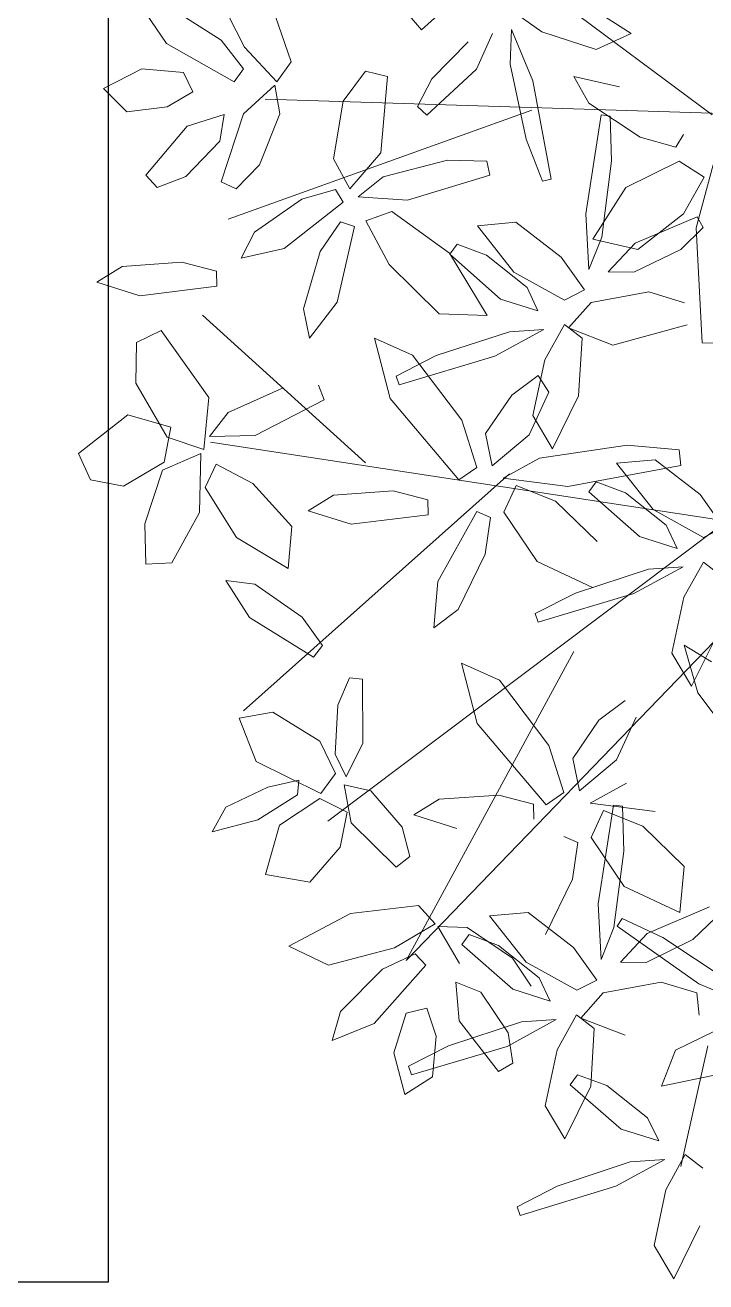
# Model space of a CAD drawing. Header units: inches. Extents: x 17146 to 31738, y -8920 to -2452.
# Drawn here: x 21749.5 to 21776.9, y -6514.5 to -6463.9 of the extents above; entities that cross this region are included whole.
import ezdxf

# ---------------------------------------------------------------- set-up
doc = ezdxf.new("R2010")
doc.units = ezdxf.units.IN
doc.header["$LTSCALE"] = 25
doc.header["$MEASUREMENT"] = 0
doc.layers.add('plants', color=105, linetype='Continuous', lineweight=18)
doc.layers.add('Stairs', color=134, linetype='Continuous', lineweight=25)

# ---------------------------------------------------------------- blocks, each defined once
blk = doc.blocks.new('Planta(planta)002')
at = {"color": 60}
for p, q in [((-0.8142, 0.2532), (-0.8047, 0.222)), ((-0.7664, 0.2394), (-0.8142, 0.2532)), ((-0.8047, 0.222), (-0.7631, 0.1977)), ((-0.7301, 0.1898), (-0.7285, 0.2086)), ((-0.7631, 0.1977), (-0.7301, 0.1898)), ((-0.7447, 0.1798), (-0.7893, 0.1645)), ((-0.7659, 0.1596), (-0.7447, 0.1798)), ((-0.7893, 0.1645), (-0.8617, 0.1213)), ((-0.8224, 0.1278), (-0.7659, 0.1596)), ((-0.7366, 0.1656), (-0.7506, 0.1355)), ((-0.7283, 0.1455), (-0.7366, 0.1656)), ((-0.6605, 0.1657), (-0.7007, 0.1364)), ((-0.7314, 0.1017), (-0.7283, 0.1455)), ((-0.6703, 0.1247), (-0.6255, 0.1427)), ((-0.6001, 0.1462), (-0.6154, 0.1016)), ((-0.858, 0.1145), (-0.8224, 0.1278)), ((-0.7506, 0.1355), (-0.7517, 0.0784)), ((-0.7007, 0.1364), (-0.6703, 0.1247)), ((-0.8617, 0.1213), (-0.858, 0.1145)), ((-0.6348, 0.1196), (-0.6224, 0.1054)), ((-0.6068, 0.0529), (-0.5972, 0.1171)), ((-0.7886, 0.1057), (-0.779, 0.0746)), ((-0.7407, 0.0922), (-0.7886, 0.1057)), ((-0.7412, 0.0772), (-0.7314, 0.1017)), ((-0.6224, 0.1054), (-0.6358, 0.077)), ((-0.6154, 0.1016), (-0.6257, 0.018)), ((-0.7027, 0.0616), (-0.7407, 0.0922)), ((-0.779, 0.0746), (-0.7372, 0.0505)), ((-0.7517, 0.0784), (-0.7412, 0.0772)), ((-0.7039, 0.0472), (-0.6894, 0.0847)), ((-0.6358, 0.077), (-0.6753, 0.047)), ((-0.5649, 0.0746), (-0.5912, 0.0728)), ((-0.5912, 0.0728), (-0.6319, 0.0566)), ((-0.6133, 0.0409), (-0.5614, 0.0647)), ((-0.7042, 0.0428), (-0.7027, 0.0616)), ((-0.6319, 0.0566), (-0.6464, 0.0403)), ((-0.7372, 0.0505), (-0.7042, 0.0428)), ((-0.6753, 0.047), (-0.7039, 0.0472)), ((-0.6181, 0.0167), (-0.6068, 0.0529)), ((-0.597, -0.0002), (-0.5818, 0.0493)), ((-0.5818, 0.0493), (-0.5505, 0.0261)), ((-0.7187, 0.0327), (-0.7633, 0.0172)), ((-0.7398, 0.0124), (-0.7187, 0.0327)), ((-0.6711, 0.0357), (-0.6887, 0.0289)), ((-0.6638, 0.0026), (-0.6711, 0.0357)), ((-0.6464, 0.0403), (-0.6133, 0.0409)), ((-0.7838, 0.0261), (-0.7704, 0.0303)), ((-0.7744, -0.0272), (-0.7838, 0.0261)), ((-0.7704, 0.0303), (-0.7543, 0.0102)), ((-0.6887, 0.0289), (-0.7, -0.0186)), ((-0.6557, 0.0269), (-0.6226, -0.0067)), ((-0.6284, 0.0165), (-0.6557, 0.0269)), ((-0.5505, 0.0261), (-0.5488, -0.0228)), ((-0.7633, 0.0172), (-0.8354, -0.0264)), ((-0.7962, -0.0197), (-0.7398, 0.0124)), ((-0.7106, 0.0185), (-0.7244, -0.0117)), ((-0.7022, -0.0016), (-0.7106, 0.0185)), ((-0.5751, -0.0205), (-0.6284, 0.0165)), ((-0.6257, 0.018), (-0.6181, 0.0167)), ((-0.7543, 0.0102), (-0.7442, -0.0299)), ((-0.6677, -0.0456), (-0.6638, 0.0026)), ((-0.4342, -0.064), (-0.4479, 0.0075)), ((-0.7121, -0.0019), (-0.7052, -0.0294)), ((-0.705, -0.0453), (-0.7022, -0.0016)), ((-0.6226, -0.0067), (-0.5522, -0.053)), ((-0.585, -0.0488), (-0.597, -0.0002)), ((-0.8514, -0.0195), (-0.8245, -0.0122)), ((-0.8315, -0.05), (-0.8514, -0.0195)), ((-0.8317, -0.0332), (-0.7962, -0.0197)), ((-0.8245, -0.0122), (-0.7972, -0.0329)), ((-0.7244, -0.0117), (-0.7252, -0.0688)), ((-0.7, -0.0186), (-0.6916, -0.0677)), ((-0.5477, -0.0468), (-0.5751, -0.0205)), ((-0.8354, -0.0264), (-0.8317, -0.0332)), ((-0.7522, -0.0513), (-0.7744, -0.0272)), ((-0.7442, -0.0299), (-0.7522, -0.0513)), ((-0.7052, -0.0294), (-0.7117, -0.0752)), ((-0.6217, -0.0367), (-0.6716, -0.0223)), ((-0.5642, -0.0687), (-0.5326, -0.0234)), ((-0.5488, -0.0228), (-0.5612, -0.0562)), ((-0.7972, -0.0329), (-0.7848, -0.0547)), ((-0.5958, -0.0542), (-0.6217, -0.0367)), ((-0.7997, -0.0648), (-0.8315, -0.05)), ((-0.7147, -0.0699), (-0.705, -0.0453)), ((-0.6916, -0.0677), (-0.6677, -0.0456)), ((-0.5612, -0.0562), (-0.585, -0.0488)), ((-0.5522, -0.053), (-0.5477, -0.0468)), ((-0.7848, -0.0547), (-0.7997, -0.0648)), ((-0.7275, -0.094), (-0.7384, -0.0597)), ((-0.5998, -0.0662), (-0.5958, -0.0542)), ((-0.531, -0.0573), (-0.5642, -0.0687)), ((-0.7252, -0.0688), (-0.7147, -0.0699)), ((-0.4121, -0.0996), (-0.4342, -0.064)), ((-0.4335, -0.0716), (-0.4239, -0.1027)), ((-0.3856, -0.0852), (-0.4335, -0.0716)), ((-0.4071, -0.073), (-0.4121, -0.0996)), ((-0.8589, -0.0955), (-0.8242, -0.0789)), ((-0.8242, -0.0789), (-0.7586, -0.0795)), ((-0.7586, -0.0795), (-0.7574, -0.0927)), ((-0.7117, -0.0752), (-0.7275, -0.094)), ((-0.5222, -0.0769), (-0.5625, -0.0825)), ((-0.5625, -0.0825), (-0.546, -0.105)), ((-0.4843, -0.0888), (-0.5222, -0.0769)), ((-0.7574, -0.0927), (-0.7856, -0.1043)), ((-0.6059, -0.0949), (-0.5968, -0.1036)), ((-0.5901, -0.0953), (-0.5724, -0.0912)), ((-0.5784, -0.1845), (-0.5901, -0.0953)), ((-0.5724, -0.0912), (-0.5513, -0.1273)), ((-0.8359, -0.1067), (-0.8589, -0.0955)), ((-0.7856, -0.1043), (-0.8359, -0.1067)), ((-0.7656, -0.1091), (-0.7274, -0.0972)), ((-0.7274, -0.0972), (-0.7253, -0.1181)), ((-0.5968, -0.1036), (-0.6108, -0.1305)), ((-0.546, -0.105), (-0.5072, -0.1103)), ((-0.5072, -0.1103), (-0.4799, -0.105)), ((-0.4239, -0.1027), (-0.3821, -0.1269)), ((-0.8137, -0.1403), (-0.7656, -0.1091)), ((-0.3491, -0.1345), (-0.3475, -0.1157)), ((-0.7253, -0.1181), (-0.769, -0.1561)), ((-0.5513, -0.1273), (-0.5385, -0.1951)), ((-0.3821, -0.1269), (-0.3491, -0.1345)), ((-0.6714, -0.1724), (-0.6555, -0.1377)), ((-0.6108, -0.1305), (-0.6472, -0.1653)), ((-0.8244, -0.1761), (-0.8137, -0.1403)), ((-0.3636, -0.1446), (-0.4082, -0.1602)), ((-0.3847, -0.1649), (-0.3636, -0.1446)), ((-0.3336, -0.1484), (-0.3448, -0.1959)), ((-0.316, -0.1416), (-0.3336, -0.1484)), ((-0.3087, -0.1748), (-0.316, -0.1416)), ((-0.769, -0.1561), (-0.8244, -0.1761)), ((-0.7141, -0.1538), (-0.6996, -0.1512)), ((-0.7118, -0.2069), (-0.7141, -0.1538)), ((-0.6996, -0.1512), (-0.6857, -0.1726)), ((-0.3555, -0.1588), (-0.3692, -0.189)), ((-0.347, -0.1789), (-0.3555, -0.1588)), ((-0.6472, -0.1653), (-0.6714, -0.1724)), ((-0.4082, -0.1602), (-0.4803, -0.2037)), ((-0.4411, -0.197), (-0.3847, -0.1649)), ((-0.6857, -0.1726), (-0.6808, -0.2129)), ((-0.3499, -0.2227), (-0.347, -0.1789)), ((-0.3125, -0.2229), (-0.3087, -0.1748)), ((-0.5494, -0.2284), (-0.5784, -0.1845)), ((-0.4429, -0.239), (-0.4278, -0.1895)), ((-0.3692, -0.189), (-0.37, -0.2461)), ((-0.7926, -0.2314), (-0.7724, -0.1993)), ((-0.7724, -0.1993), (-0.7332, -0.2002)), ((-0.7332, -0.2002), (-0.7073, -0.2155)), ((-0.5385, -0.1951), (-0.5494, -0.2284)), ((-0.4766, -0.2105), (-0.4411, -0.197)), ((-0.3448, -0.1959), (-0.3365, -0.245)), ((-0.6921, -0.2329), (-0.7118, -0.2069)), ((-0.4803, -0.2037), (-0.4766, -0.2105)), ((-0.3786, -0.2622), (-0.3014, -0.2034)), ((-0.3014, -0.2034), (-0.2927, -0.2134)), ((-0.7073, -0.2155), (-0.7145, -0.2404)), ((-0.6808, -0.2129), (-0.6921, -0.2329)), ((-0.3965, -0.2127), (-0.3947, -0.2616)), ((-0.3596, -0.2472), (-0.3499, -0.2227)), ((-0.2927, -0.2134), (-0.3193, -0.2486)), ((-0.7539, -0.2504), (-0.7926, -0.2314)), ((-0.3365, -0.245), (-0.3125, -0.2229)), ((-0.7145, -0.2404), (-0.7539, -0.2504)), ((-0.7273, -0.3012), (-0.7107, -0.2426)), ((-0.7107, -0.2426), (-0.6898, -0.2449)), ((-0.6857, -0.2362), (-0.6552, -0.2449)), ((-0.6779, -0.2559), (-0.6857, -0.2362)), ((-0.431, -0.2876), (-0.4429, -0.239)), ((-0.6898, -0.2449), (-0.6785, -0.273)), ((-0.6552, -0.2449), (-0.6154, -0.2814)), ((-0.3193, -0.2486), (-0.377, -0.2961)), ((-0.37, -0.2461), (-0.3596, -0.2472)), ((-0.7248, -0.2565), (-0.7628, -0.2671)), ((-0.7368, -0.2794), (-0.7147, -0.2638)), ((-0.7147, -0.2638), (-0.7248, -0.2565)), ((-0.6458, -0.2821), (-0.6779, -0.2559)), ((-0.5176, -0.2611), (-0.543, -0.2659)), ((-0.4677, -0.2755), (-0.5176, -0.2611)), ((-0.4101, -0.3075), (-0.3786, -0.2622)), ((-0.3947, -0.2616), (-0.4072, -0.295)), ((-0.7628, -0.2671), (-0.7962, -0.2889)), ((-0.6785, -0.273), (-0.6869, -0.3186)), ((-0.543, -0.2659), (-0.5116, -0.2896)), ((-0.4418, -0.293), (-0.4677, -0.2755)), ((-0.773, -0.2942), (-0.7368, -0.2794)), ((-0.6221, -0.2903), (-0.6458, -0.2821)), ((-0.6154, -0.2814), (-0.6221, -0.2903)), ((-0.7962, -0.2889), (-0.773, -0.2942)), ((-0.5116, -0.2896), (-0.4458, -0.305)), ((-0.4458, -0.305), (-0.4418, -0.293)), ((-0.4072, -0.295), (-0.431, -0.2876)), ((-0.377, -0.2961), (-0.4101, -0.3075)), ((-0.3638, -0.2932), (-0.3541, -0.3244)), ((-0.3159, -0.3068), (-0.3638, -0.2932)), ((-0.7099, -0.3364), (-0.7273, -0.3012)), ((-0.3682, -0.3157), (-0.4085, -0.3213)), ((-0.3303, -0.3276), (-0.3682, -0.3157)), ((-0.6869, -0.3186), (-0.7099, -0.3364)), ((-0.6409, -0.3869), (-0.6296, -0.3245)), ((-0.6296, -0.3245), (-0.6171, -0.3255)), ((-0.6171, -0.3255), (-0.6109, -0.3543)), ((-0.4085, -0.3213), (-0.392, -0.3437)), ((-0.3541, -0.3244), (-0.3123, -0.3485)), ((-0.3259, -0.3438), (-0.3303, -0.3276)), ((-0.525, -0.3762), (-0.4754, -0.3334)), ((-0.4754, -0.3334), (-0.4663, -0.3421)), ((-0.4361, -0.3341), (-0.4184, -0.33)), ((-0.4244, -0.4232), (-0.4361, -0.3341)), ((-0.4184, -0.33), (-0.3973, -0.3661)), ((-0.4663, -0.3421), (-0.4803, -0.369)), ((-0.392, -0.3437), (-0.3532, -0.3491)), ((-0.3532, -0.3491), (-0.3259, -0.3438)), ((-0.6109, -0.3543), (-0.617, -0.4026)), ((-0.4803, -0.369), (-0.5167, -0.4039)), ((-0.3973, -0.3661), (-0.3845, -0.4339)), ((-0.2939, -0.3663), (-0.3384, -0.3818)), ((-0.315, -0.3865), (-0.2939, -0.3663)), ((-0.5409, -0.4109), (-0.525, -0.3762)), ((-0.3384, -0.3818), (-0.4105, -0.4254)), ((-0.2857, -0.3805), (-0.2995, -0.4106))]:
    blk.add_line(p, q, dxfattribs=at)
at = {"color": 44}
for p, q in [((-0.6493, 0.1425), (-0.74, 0.1938)), ((-0.7667, -0.0945), (-0.1951, -0.0769)), ((-0.4785, -0.1649), (-0.7667, -0.0945)), ((-0.3237, -0.1457), (-0.724, -0.2226)), ((-0.3118, -0.1458), (-0.5532, -0.5108)), ((0.0972, -0.1949), (-0.3077, -0.671)), ((-0.4038, -0.3058), (-0.7027, -0.3379)), ((-0.0644, -0.3828), (-0.0995, -0.7478)), ((-0.4785, -0.4021), (-0.4785, -0.5877)), ((-0.1635, -0.498), (-0.4038, -0.6261))]:
    blk.add_line(p, q, dxfattribs=at)
at = {"color": 62}
for p, q in [((-0.2127, -0.2598), (-0.2039, -0.2498)), ((-0.1441, -0.3285), (-0.2127, -0.2598)), ((-0.2646, -0.3142), (-0.2099, -0.2793)), ((-0.1976, -0.2936), (-0.2109, -0.322)), ((-0.2778, -0.3374), (-0.3159, -0.3068)), ((-0.279, -0.3518), (-0.2646, -0.3142)), ((-0.2109, -0.322), (-0.2504, -0.352)), ((-0.1663, -0.3261), (-0.2071, -0.3424)), ((-0.14, -0.3244), (-0.1663, -0.3261)), ((-0.1365, -0.3343), (-0.14, -0.3244)), ((-0.2793, -0.3562), (-0.2778, -0.3374)), ((-0.1884, -0.3581), (-0.1365, -0.3343)), ((-0.3123, -0.3485), (-0.2793, -0.3562)), ((-0.2071, -0.3424), (-0.2215, -0.3586)), ((-0.1908, -0.3528), (-0.1426, -0.3446)), ((-0.2504, -0.352), (-0.279, -0.3518)), ((-0.2215, -0.3586), (-0.1884, -0.3581)), ((-0.2097, -0.3869), (-0.1908, -0.3528)), ((-0.2639, -0.37), (-0.2751, -0.4176)), ((-0.2462, -0.3633), (-0.2639, -0.37)), ((-0.239, -0.3964), (-0.2462, -0.3633)), ((-0.2773, -0.4005), (-0.2857, -0.3805)), ((-0.2308, -0.3721), (-0.1977, -0.4056)), ((-0.2035, -0.3824), (-0.2308, -0.3721)), ((-0.112, -0.3771), (-0.1586, -0.3954)), ((-0.6312, -0.4227), (-0.6409, -0.3869)), ((-0.5982, -0.4405), (-0.5884, -0.3904)), ((-0.5884, -0.3904), (-0.5599, -0.4121)), ((-0.3713, -0.4187), (-0.315, -0.3865)), ((-0.1586, -0.3954), (-0.2097, -0.3869)), ((-0.1502, -0.4195), (-0.2035, -0.3824)), ((-0.617, -0.4026), (-0.6312, -0.4227)), ((-0.2801, -0.4443), (-0.2773, -0.4005)), ((-0.2428, -0.4445), (-0.239, -0.3964)), ((-0.5599, -0.4121), (-0.5552, -0.4608)), ((-0.5167, -0.4039), (-0.5409, -0.4109)), ((-0.3174, -0.4097), (-0.3435, -0.4404)), ((-0.2997, -0.4685), (-0.3174, -0.4097)), ((-0.2995, -0.4106), (-0.3003, -0.4677)), ((-0.1977, -0.4056), (-0.1273, -0.452)), ((-0.3954, -0.4672), (-0.4244, -0.4232)), ((-0.4068, -0.4321), (-0.3713, -0.4187)), ((-0.2751, -0.4176), (-0.2667, -0.4666)), ((-0.1228, -0.4457), (-0.1502, -0.4195)), ((-0.1191, -0.415), (-0.1268, -0.4664)), ((-0.4105, -0.4254), (-0.4068, -0.4321)), ((-0.3845, -0.4339), (-0.3954, -0.4672)), ((-0.5847, -0.4885), (-0.5982, -0.4405)), ((-0.3435, -0.4404), (-0.3409, -0.4998)), ((-0.2898, -0.4688), (-0.2801, -0.4443)), ((-0.2667, -0.4666), (-0.2428, -0.4445)), ((-0.1957, -0.4469), (-0.202, -0.4513)), ((-0.202, -0.4513), (-0.1849, -0.4852)), ((-0.1447, -0.514), (-0.1957, -0.4469)), ((-0.1273, -0.452), (-0.1228, -0.4457)), ((-0.6662, -0.482), (-0.6507, -0.4666)), ((-0.6507, -0.4666), (-0.6036, -0.4778)), ((-0.5552, -0.4608), (-0.5638, -0.4947)), ((-0.5238, -0.4866), (-0.4624, -0.4636)), ((-0.4624, -0.4636), (-0.4565, -0.4755)), ((-0.1268, -0.4664), (-0.1187, -0.4909)), ((-0.3063, -0.5283), (-0.2997, -0.4685)), ((-0.3003, -0.4677), (-0.2898, -0.4688)), ((-0.6417, -0.5056), (-0.6662, -0.482)), ((-0.6036, -0.4778), (-0.566, -0.5104)), ((-0.5503, -0.5145), (-0.5238, -0.4866)), ((-0.2904, -0.5248), (-0.2279, -0.4875)), ((-0.2279, -0.4875), (-0.221, -0.4972)), ((-0.1849, -0.4852), (-0.147, -0.5378)), ((-0.5638, -0.4947), (-0.5847, -0.4885)), ((-0.4787, -0.4964), (-0.5248, -0.5167)), ((-0.221, -0.4972), (-0.2428, -0.5225)), ((-0.5982, -0.5249), (-0.6417, -0.5056)), ((-0.4321, -0.5079), (-0.3941, -0.5109)), ((-0.4172, -0.5282), (-0.4321, -0.5079)), ((-0.3409, -0.4998), (-0.327, -0.5392)), ((-0.566, -0.5104), (-0.5982, -0.5249)), ((-0.5748, -0.5406), (-0.5619, -0.5108)), ((-0.5619, -0.5108), (-0.5264, -0.5372)), ((-0.5248, -0.5167), (-0.5503, -0.5145)), ((-0.3941, -0.5109), (-0.3369, -0.5429)), ((-0.1246, -0.5567), (-0.1447, -0.514)), ((-0.6302, -0.5403), (-0.5921, -0.5284)), ((-0.5921, -0.5284), (-0.5665, -0.5441)), ((-0.372, -0.5504), (-0.4172, -0.5282)), ((-0.327, -0.5392), (-0.3063, -0.5283)), ((-0.3162, -0.5577), (-0.2904, -0.5248)), ((-0.2428, -0.5225), (-0.2895, -0.5533)), ((-0.6449, -0.5645), (-0.6302, -0.5403)), ((-0.5587, -0.591), (-0.5748, -0.5406)), ((-0.5264, -0.5372), (-0.5114, -0.6049)), ((-0.147, -0.5378), (-0.1246, -0.5567)), ((-0.5665, -0.5441), (-0.5831, -0.5779)), ((-0.3419, -0.5544), (-0.372, -0.5504)), ((-0.3369, -0.5429), (-0.3419, -0.5544)), ((-0.2895, -0.5533), (-0.3162, -0.5577)), ((-0.1693, -0.5558), (-0.2261, -0.561)), ((-0.6353, -0.587), (-0.6449, -0.5645)), ((-0.5831, -0.5779), (-0.6353, -0.587)), ((-0.4208, -0.5959), (-0.3905, -0.5745)), ((-0.5328, -0.6135), (-0.5587, -0.591)), ((-0.5018, -0.638), (-0.4521, -0.5952)), ((-0.443, -0.6039), (-0.4571, -0.6308)), ((-0.4521, -0.5952), (-0.443, -0.6039)), ((-0.3971, -0.6024), (-0.4208, -0.5959)), ((-0.5114, -0.6049), (-0.5328, -0.6135)), ((-0.4571, -0.6308), (-0.4934, -0.6656)), ((-0.5176, -0.6727), (-0.5018, -0.638)), ((-0.4934, -0.6656), (-0.5176, -0.6727)), ((-0.4241, -0.6885), (-0.4011, -0.677)), ((-0.4229, -0.7025), (-0.4241, -0.6885)), ((-0.3927, -0.7782), (-0.3941, -0.7504))]:
    blk.add_line(p, q, dxfattribs=at)
at = {"color": 64}
for p, q in [((-0.0951, -0.3538), (-0.1441, -0.3285)), ((-0.1426, -0.3446), (-0.1078, -0.3525)), ((-0.1078, -0.3525), (-0.112, -0.3771)), ((-0.1052, -0.3871), (-0.1191, -0.415)), ((-0.0928, -0.3894), (-0.1052, -0.3871)), ((-0.1187, -0.4909), (-0.0993, -0.4567)), ((-0.0593, -0.4794), (-0.0893, -0.4923)), ((-0.0678, -0.5285), (-0.0593, -0.4794)), ((-0.0893, -0.4923), (-0.1089, -0.5364)), ((-0.1089, -0.5364), (-0.113, -0.5701)), ((-0.2261, -0.561), (-0.2261, -0.5715)), ((-0.1379, -0.5663), (-0.1693, -0.5558)), ((-0.3905, -0.5745), (-0.328, -0.5638)), ((-0.328, -0.5638), (-0.3246, -0.5759)), ((-0.316, -0.5674), (-0.2758, -0.5682)), ((-0.3064, -0.5944), (-0.316, -0.5674)), ((-0.2758, -0.5682), (-0.2243, -0.6075)), ((-0.2261, -0.5715), (-0.2007, -0.5785)), ((-0.3246, -0.5759), (-0.3496, -0.5916)), ((-0.2007, -0.5785), (-0.1569, -0.5768)), ((-0.3496, -0.5916), (-0.3971, -0.6024)), ((-0.2647, -0.6212), (-0.3064, -0.5944)), ((-0.2243, -0.6075), (-0.2335, -0.6241)), ((-0.1758, -0.6125), (-0.1541, -0.6103)), ((-0.1715, -0.6463), (-0.1758, -0.6125)), ((-0.2335, -0.6241), (-0.2647, -0.6212)), ((-0.3846, -0.6517), (-0.3804, -0.6384)), ((-0.3804, -0.6384), (-0.352, -0.6374)), ((-0.352, -0.6374), (-0.3086, -0.6535)), ((-0.3294, -0.6763), (-0.3846, -0.6517)), ((-0.3086, -0.6535), (-0.2936, -0.6729)), ((-0.4011, -0.677), (-0.3597, -0.6757)), ((-0.3597, -0.6757), (-0.3406, -0.688)), ((-0.2936, -0.6729), (-0.3294, -0.6763)), ((-0.2904, -0.6735), (-0.2696, -0.6759)), ((-0.2869, -0.7134), (-0.2904, -0.6735)), ((-0.2696, -0.6759), (-0.2417, -0.7267)), ((-0.3406, -0.688), (-0.3689, -0.7046)), ((-0.3689, -0.7046), (-0.4229, -0.7025)), ((-0.3288, -0.7643), (-0.3144, -0.7003)), ((-0.3144, -0.7003), (-0.3012, -0.7019)), ((-0.3012, -0.7019), (-0.2958, -0.7319)), ((-0.3681, -0.7281), (-0.3442, -0.7206)), ((-0.3442, -0.7206), (-0.3375, -0.7373)), ((-0.2666, -0.767), (-0.2869, -0.7134)), ((-0.3941, -0.7504), (-0.3681, -0.7281)), ((-0.2958, -0.7319), (-0.3042, -0.7816)), ((-0.3375, -0.7373), (-0.3587, -0.7652)), ((-0.3587, -0.7652), (-0.3927, -0.7782)), ((-0.32, -0.8017), (-0.3288, -0.7643))]:
    blk.add_line(p, q, dxfattribs=at)

msp = doc.modelspace()

# ---------------------------------------------------------------- linework, layer by layer
at = {"layer": 'Stairs'}
for p, q in [((21752.87, -6514.534), (21752.87, -6436.534)), ((21639.87, -6514.534), (21752.87, -6514.534))]:
    msp.add_line(p, q, dxfattribs=at)

# ---------------------------------------------------------------- block references
at = {"layer": 'plants', "extrusion": (0, 0, -1), "xscale": 47.72499626327076, "yscale": 47.72499626327076, "zscale": -47.72499626272598, "rotation": 132.1834378060478}
msp.add_blockref('Planta(planta)002', (-21792.774, -6477.5), dxfattribs=at)

doc.saveas('drawing.dxf')
